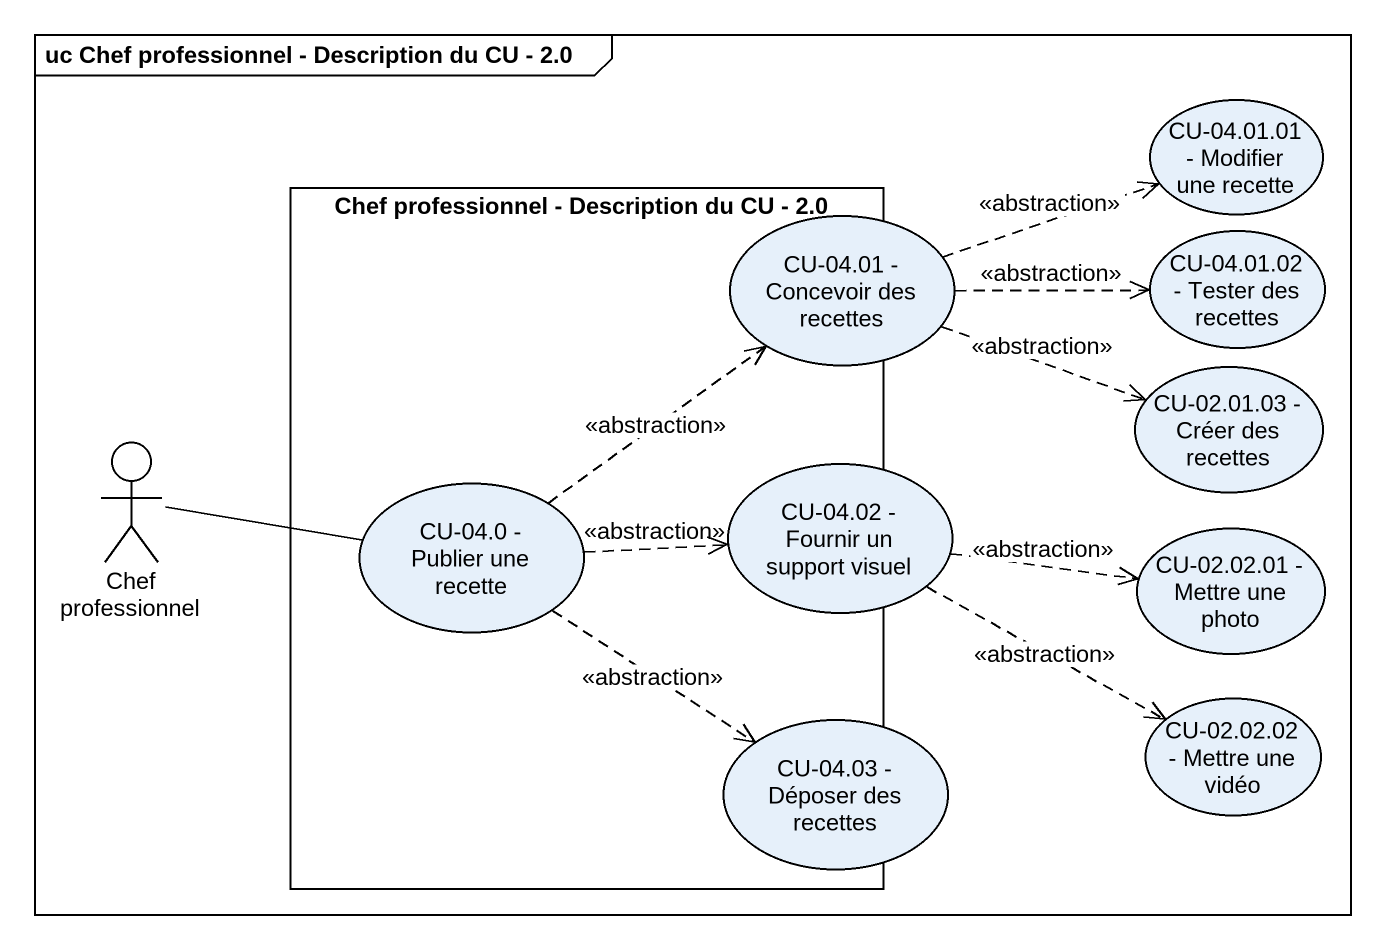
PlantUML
@startuml
mainframe uc Chef professionnel - Description du CU - 2.0
rectangle "Chef professionnel - Description du CU - 2.0" as Chef_professionnel {
  usecase "CU-04.0 - Publier une recette" as CU_04_0_Publier_une_recette
}
usecase "CU-04.01.01 - Modifier une recette" as CU_04_01_01_Modifier_une
usecase "CU-04.01 - Concevoir des recettes" as CU_04_01_Concevoir_des
usecase "CU-04.01.02 - Tester des recettes" as CU_04_01_02_Tester_des
usecase "CU-02.01.03 - Créer des recettes" as CU_02_01_03_Créer_des
actor "Chef professionnel" as Chef_professionnel_2
usecase "CU-04.02 - Fournir un support visuel" as CU_04_02_Fournir_un_support
usecase "CU-02.02.01 - Mettre une photo" as CU_02_02_01_Mettre_une_photo
usecase "CU-04.03 - Déposer des recettes" as CU_04_03_Déposer_des
usecase "CU-02.02.02 - Mettre une vidéo" as CU_02_02_02_Mettre_une_vidéo
CU_04_01_Concevoir_des .right.> CU_04_01_01_Modifier_une : <<abstraction>>
CU_04_01_Concevoir_des .right.> CU_04_01_02_Tester_des : <<abstraction>>
CU_04_01_Concevoir_des .right.> CU_02_01_03_Créer_des : <<abstraction>>
Chef_professionnel_2 -right- CU_04_0_Publier_une_recette
CU_04_02_Fournir_un_support .right.> CU_02_02_01_Mettre_une_photo : <<abstraction>>
CU_04_02_Fournir_un_support .right.> CU_02_02_02_Mettre_une_vidéo : <<abstraction>>
CU_04_0_Publier_une_recette .up.> CU_04_01_Concevoir_des : <<abstraction>>
CU_04_0_Publier_une_recette .right.> CU_04_02_Fournir_un_support : <<abstraction>>
CU_04_0_Publier_une_recette ..> CU_04_03_Déposer_des : <<abstraction>>
@enduml
